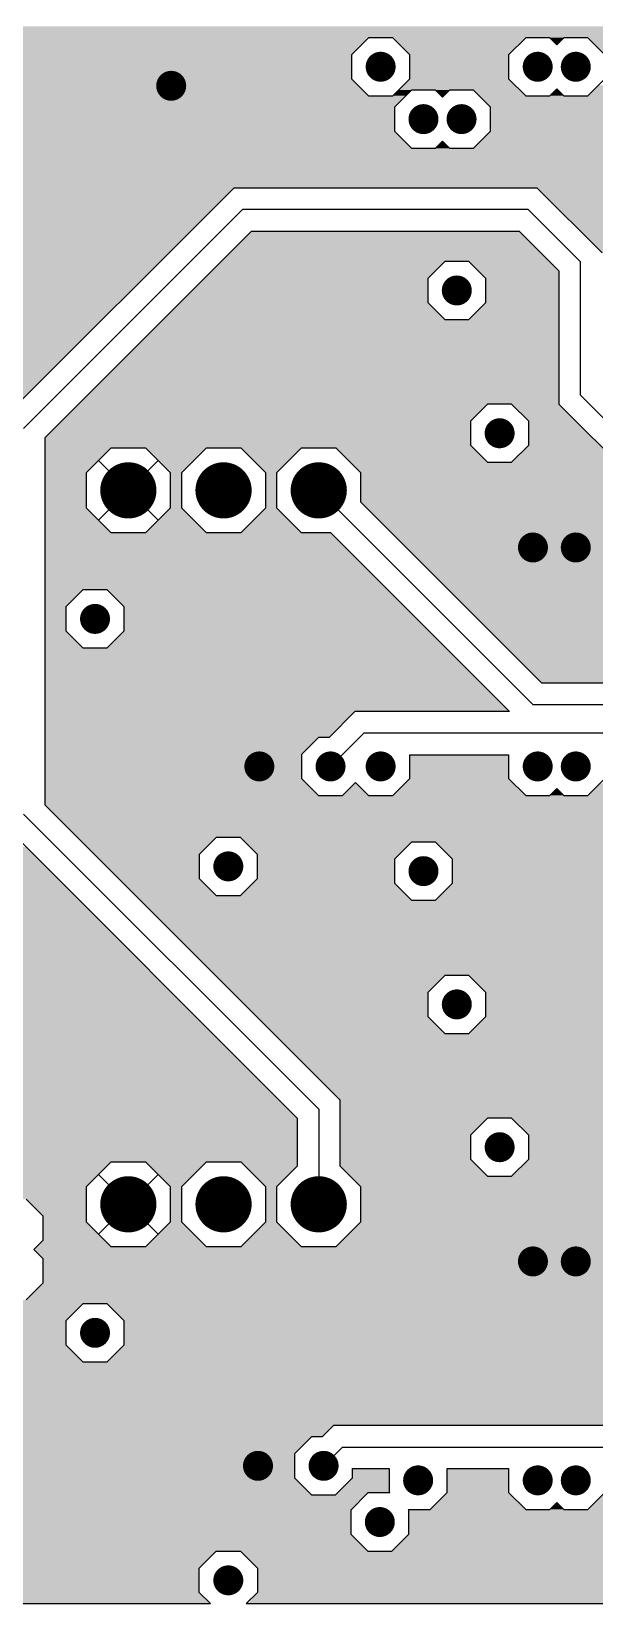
# Model space of a CAD drawing. Extents: x 295 to 953, y 10 to 290.
# Drawn here: x 571 to 595.8, y 91.3 to 160.5 of the extents above; entities that cross this region are included whole.
import ezdxf

# ---------------------------------------------------------------- set-up
doc = ezdxf.new("R2010")
doc.units = 0
doc.header["$LTSCALE"] = 5
doc.header["$MEASUREMENT"] = 0
doc.layers.get('0').update_dxf_attribs({"linetype": 'CONTINUOUS', "lineweight": 25})
doc.layers.add('L2-INT1_GBR', color=7, linetype='CONTINUOUS')

msp = doc.modelspace()

# ---------------------------------------------------------------- linework, layer by layer
for points, const_width in [([(586.034, 158.971, 1), (586.694, 158.971, 1)], 0.66), ([(592.949, 158.971, 1), (593.609, 158.971, 1)], 0.66), ([(594.625, 158.971, 1), (595.285, 158.971, 1)], 0.66), ([(576.814, 158.133, 1), (577.474, 158.133, 1)], 0.66), ([(587.92, 156.666, 1), (588.58, 156.666, 1)], 0.66), ([(589.596, 156.666, 1), (590.256, 156.666, 1)], 0.66), ([(589.387, 149.122, 1), (590.047, 149.122, 1)], 0.66), ([(591.273, 142.836, 1), (591.933, 142.836, 1)], 0.66), ([(574.639, 140.321, 1), (575.876, 140.321, 1)], 1.238), ([(578.83, 140.321, 1), (580.067, 140.321, 1)], 1.238), ([(583.021, 140.321, 1), (584.258, 140.321, 1)], 1.238), ([(592.739, 137.807, 1), (593.399, 137.807, 1)], 0.66), ([(594.625, 137.807, 1), (595.285, 137.807, 1)], 0.66), ([(573.461, 134.663, 1), (574.121, 134.663, 1)], 0.66), ([(580.694, 128.167, 1), (581.354, 128.167, 1)], 0.66), ([(583.829, 128.167, 1), (584.489, 128.167, 1)], 0.66), ([(586.034, 128.167, 1), (586.694, 128.167, 1)], 0.66), ([(592.949, 128.167, 1), (593.609, 128.167, 1)], 0.66), ([(594.625, 128.167, 1), (595.285, 128.167, 1)], 0.66), ([(579.328, 123.767, 1), (579.988, 123.767, 1)], 0.66), ([(587.92, 123.557, 1), (588.58, 123.557, 1)], 0.66), ([(589.387, 117.69, 1), (590.047, 117.69, 1)], 0.66), ([(591.273, 111.403, 1), (591.933, 111.403, 1)], 0.66), ([(574.639, 108.889, 1), (575.876, 108.889, 1)], 1.238), ([(578.83, 108.889, 1), (580.067, 108.889, 1)], 1.238), ([(583.021, 108.889, 1), (584.258, 108.889, 1)], 1.238), ([(592.739, 106.374, 1), (593.399, 106.374, 1)], 0.66), ([(594.625, 106.374, 1), (595.285, 106.374, 1)], 0.66), ([(573.461, 103.231, 1), (574.121, 103.231, 1)], 0.66), ([(580.635, 97.375, 1), (581.295, 97.375, 1)], 0.66), ([(583.523, 97.375, 1), (584.183, 97.375, 1)], 0.66), ([(587.684, 96.735, 1), (588.344, 96.735, 1)], 0.66), ([(592.949, 96.735, 1), (593.609, 96.735, 1)], 0.66), ([(594.625, 96.735, 1), (595.285, 96.735, 1)], 0.66), ([(585.998, 94.9, 1), (586.658, 94.9, 1)], 0.66), ([(579.328, 92.334, 1), (579.988, 92.334, 1)], 0.66)]:
    msp.add_lwpolyline(points, format="xyb", close=True, dxfattribs=dict(const_width=const_width))
at = {"layer": 'L2-INT1_GBR'}
for p, q in [((585.834, 160.25), (585.085, 159.501)), ((586.894, 160.25), (585.834, 160.25)), ((587.643, 159.501), (586.894, 160.25)), ((592.749, 160.25), (592, 159.501)), ((593.809, 160.25), (592.749, 160.25)), ((594.117, 159.941), (593.809, 160.25)), ((594.426, 160.25), (594.117, 159.941)), ((595.485, 160.25), (594.426, 160.25)), ((596.234, 159.501), (595.485, 160.25)), ((585.085, 159.501), (585.085, 158.441)), ((587.643, 158.441), (587.643, 159.501)), ((592, 159.501), (592, 158.441)), ((585.085, 158.441), (585.834, 157.692)), ((586.894, 157.692), (587.643, 158.441)), ((587.72, 157.945), (586.971, 157.196)), ((588.779, 157.945), (587.72, 157.945)), ((589.088, 157.636), (588.779, 157.945)), ((589.397, 157.945), (589.088, 157.636)), ((590.456, 157.945), (589.397, 157.945)), ((591.205, 157.196), (590.456, 157.945)), ((592, 158.441), (592.749, 157.692)), ((593.809, 157.692), (594.117, 158.001)), ((594.117, 158.001), (594.426, 157.692)), ((595.485, 157.692), (596.234, 158.441)), ((585.834, 157.692), (586.894, 157.692)), ((586.971, 157.196), (586.971, 156.136)), ((591.205, 156.136), (591.205, 157.196)), ((592.749, 157.692), (593.809, 157.692)), ((594.426, 157.692), (595.485, 157.692)), ((586.971, 156.136), (587.72, 155.387)), ((590.456, 155.387), (591.205, 156.136)), ((587.72, 155.387), (588.779, 155.387)), ((588.779, 155.387), (589.088, 155.696)), ((589.088, 155.696), (589.397, 155.387)), ((589.397, 155.387), (590.456, 155.387)), ((579.894, 153.633), (569.699, 143.438)), ((593.253, 153.633), (579.894, 153.633)), ((596.114, 150.772), (593.253, 153.633)), ((570.648, 143.045), (580.287, 152.685)), ((592.86, 152.685), (580.287, 152.685)), ((592.86, 152.685), (595.165, 150.38)), ((571.596, 142.653), (580.68, 151.736)), ((580.68, 151.736), (592.467, 151.736)), ((592.467, 151.736), (594.216, 149.987)), ((589.187, 150.401), (588.438, 149.652)), ((590.246, 150.401), (589.187, 150.401)), ((590.995, 149.652), (590.246, 150.401)), ((595.165, 144.512), (595.165, 150.38)), ((588.438, 149.652), (588.438, 148.593)), ((590.995, 148.593), (590.995, 149.652)), ((594.216, 149.987), (594.216, 144.119)), ((588.438, 148.593), (589.187, 147.844)), ((590.246, 147.844), (590.995, 148.593)), ((589.187, 147.844), (590.246, 147.844)), ((591.073, 144.115), (590.324, 143.365)), ((592.132, 144.115), (591.073, 144.115)), ((592.881, 143.365), (592.132, 144.115)), ((594.216, 144.119), (601.687, 136.648)), ((595.165, 144.512), (602.08, 137.597)), ((590.324, 143.365), (590.324, 142.306)), ((592.881, 142.306), (592.881, 143.365)), ((571.596, 126.465), (571.596, 142.653)), ((574.489, 142.177), (573.401, 141.09)), ((576.027, 142.177), (574.489, 142.177)), ((577.114, 141.09), (576.027, 142.177)), ((578.68, 142.177), (577.592, 141.09)), ((580.218, 142.177), (578.68, 142.177)), ((581.305, 141.09), (580.218, 142.177)), ((582.871, 142.177), (581.783, 141.09)), ((584.409, 142.177), (582.871, 142.177)), ((585.496, 141.09), (584.409, 142.177)), ((590.324, 142.306), (591.073, 141.557)), ((592.132, 141.557), (592.881, 142.306)), ((575.258, 140.321), (573.946, 141.635)), ((575.258, 140.321), (576.571, 141.635)), ((591.073, 141.557), (592.132, 141.557)), ((573.401, 141.09), (573.401, 139.552)), ((577.114, 139.552), (577.114, 141.09)), ((577.592, 141.09), (577.592, 139.552)), ((581.305, 139.552), (581.305, 141.09)), ((581.783, 141.09), (581.783, 139.552)), ((585.496, 139.806), (585.496, 141.09)), ((575.258, 140.321), (573.946, 139.009)), ((575.258, 140.321), (576.571, 139.009)), ((583.64, 140.321), (593.069, 130.891)), ((573.401, 139.552), (574.489, 138.465)), ((576.027, 138.465), (577.114, 139.552)), ((577.592, 139.552), (578.68, 138.465)), ((580.218, 138.465), (581.305, 139.552)), ((581.783, 139.552), (582.871, 138.465)), ((593.462, 131.84), (585.496, 139.806)), ((574.489, 138.465), (576.027, 138.465)), ((578.68, 138.465), (580.218, 138.465)), ((582.871, 138.465), (584.155, 138.465)), ((584.155, 138.465), (592.037, 130.583)), ((573.261, 135.942), (572.512, 135.193)), ((574.321, 135.942), (573.261, 135.942)), ((575.07, 135.193), (574.321, 135.942)), ((572.512, 135.193), (572.512, 134.134)), ((575.07, 134.134), (575.07, 135.193)), ((572.512, 134.134), (573.261, 133.385)), ((574.321, 133.385), (575.07, 134.134)), ((573.261, 133.385), (574.321, 133.385)), ((601.635, 131.84), (593.462, 131.84)), ((593.069, 130.891), (601.242, 130.891)), ((585.234, 130.583), (584.097, 129.446)), ((592.037, 130.583), (585.234, 130.583)), ((583.63, 129.446), (582.881, 128.697)), ((584.097, 129.446), (583.63, 129.446)), ((584.159, 128.167), (585.626, 129.634)), ((600.613, 129.634), (585.626, 129.634)), ((582.881, 128.697), (582.881, 127.638)), ((587.643, 128.685), (592, 128.685)), ((587.643, 127.638), (587.643, 128.685)), ((592, 128.685), (592, 127.638)), ((582.881, 127.638), (583.63, 126.889)), ((584.689, 126.889), (585.262, 127.461)), ((585.262, 127.461), (585.834, 126.889)), ((586.894, 126.889), (587.643, 127.638)), ((592, 127.638), (592.749, 126.889)), ((595.485, 126.889), (596.234, 127.638)), ((583.63, 126.889), (584.689, 126.889)), ((585.834, 126.889), (586.894, 126.889)), ((592.749, 126.889), (593.809, 126.889)), ((593.809, 126.889), (594.117, 127.197)), ((594.117, 127.197), (594.426, 126.889)), ((594.426, 126.889), (595.485, 126.889)), ((583.64, 113.08), (570.648, 126.072)), ((584.588, 113.472), (571.596, 126.465)), ((569.699, 125.679), (582.691, 112.687)), ((579.129, 125.045), (578.38, 124.296)), ((580.188, 125.045), (579.129, 125.045)), ((580.937, 124.296), (580.188, 125.045)), ((587.72, 124.836), (586.971, 124.087)), ((588.779, 124.836), (587.72, 124.836)), ((589.529, 124.087), (588.779, 124.836)), ((578.38, 124.296), (578.38, 123.237)), ((580.937, 123.237), (580.937, 124.296)), ((586.971, 124.087), (586.971, 123.028)), ((589.529, 123.028), (589.529, 124.087)), ((578.38, 123.237), (579.129, 122.488)), ((580.188, 122.488), (580.937, 123.237)), ((586.971, 123.028), (587.72, 122.278)), ((588.779, 122.278), (589.529, 123.028)), ((579.129, 122.488), (580.188, 122.488)), ((587.72, 122.278), (588.779, 122.278)), ((589.187, 118.969), (588.438, 118.219)), ((590.246, 118.969), (589.187, 118.969)), ((590.995, 118.219), (590.246, 118.969)), ((588.438, 118.219), (588.438, 117.16)), ((590.995, 117.16), (590.995, 118.219)), ((588.438, 117.16), (589.187, 116.411)), ((590.246, 116.411), (590.995, 117.16)), ((589.187, 116.411), (590.246, 116.411)), ((583.64, 113.08), (583.64, 108.889)), ((584.588, 110.565), (584.588, 113.472)), ((582.691, 112.687), (582.691, 110.565)), ((591.073, 112.682), (590.324, 111.933)), ((592.132, 112.682), (591.073, 112.682)), ((592.881, 111.933), (592.132, 112.682)), ((590.324, 111.933), (590.324, 110.874)), ((592.881, 110.874), (592.881, 111.933)), ((574.489, 110.745), (573.401, 109.658)), ((576.027, 110.745), (574.489, 110.745)), ((577.114, 109.658), (576.027, 110.745)), ((578.68, 110.745), (577.592, 109.658)), ((580.218, 110.745), (578.68, 110.745)), ((581.305, 109.658), (580.218, 110.745)), ((590.324, 110.874), (591.073, 110.125)), ((592.132, 110.125), (592.881, 110.874)), ((575.258, 108.889), (573.946, 110.202)), ((575.258, 108.889), (576.571, 110.202)), ((582.691, 110.565), (581.783, 109.658)), ((585.496, 109.658), (584.588, 110.565)), ((591.073, 110.125), (592.132, 110.125)), ((573.401, 109.658), (573.401, 108.12)), ((577.114, 108.12), (577.114, 109.658)), ((577.592, 109.658), (577.592, 108.12)), ((581.305, 108.12), (581.305, 109.658)), ((581.783, 109.658), (581.783, 108.12)), ((585.496, 108.12), (585.496, 109.658)), ((571.507, 108.371), (570.758, 109.12)), ((575.258, 108.889), (573.946, 107.577)), ((575.258, 108.889), (576.571, 107.577)), ((571.507, 107.311), (571.507, 108.371)), ((573.401, 108.12), (574.489, 107.032)), ((576.027, 107.032), (577.114, 108.12)), ((577.592, 108.12), (578.68, 107.032)), ((580.218, 107.032), (581.305, 108.12)), ((581.783, 108.12), (582.871, 107.032)), ((584.409, 107.032), (585.496, 108.12)), ((571.095, 106.899), (571.507, 107.311)), ((571.507, 106.485), (571.095, 106.899)), ((574.489, 107.032), (576.027, 107.032)), ((578.68, 107.032), (580.218, 107.032)), ((582.871, 107.032), (584.409, 107.032)), ((571.507, 105.425), (571.507, 106.485)), ((570.758, 104.676), (571.507, 105.425)), ((573.261, 104.51), (572.512, 103.76)), ((574.321, 104.51), (573.261, 104.51)), ((575.07, 103.76), (574.321, 104.51)), ((572.512, 103.76), (572.512, 102.701)), ((575.07, 102.701), (575.07, 103.76)), ((572.512, 102.701), (573.261, 101.952)), ((574.321, 101.952), (575.07, 102.701)), ((573.261, 101.952), (574.321, 101.952)), ((584.286, 99.15), (583.79, 98.654)), ((613.153, 99.15), (584.286, 99.15)), ((583.323, 98.654), (582.574, 97.905)), ((583.79, 98.654), (583.323, 98.654)), ((582.574, 97.905), (582.574, 96.845)), ((583.853, 97.375), (584.679, 98.202)), ((584.679, 98.202), (621.987, 98.202)), ((585.131, 97.253), (586.735, 97.253)), ((585.131, 96.845), (585.131, 97.253)), ((586.735, 97.253), (586.735, 96.205)), ((589.293, 97.253), (592, 97.253)), ((589.293, 96.205), (589.293, 97.253)), ((592, 97.253), (592, 96.205)), ((582.574, 96.845), (583.323, 96.096)), ((584.382, 96.096), (585.131, 96.845)), ((583.323, 96.096), (584.382, 96.096)), ((585.798, 96.179), (585.049, 95.43)), ((586.762, 96.179), (585.798, 96.179)), ((586.735, 96.205), (586.762, 96.179)), ((588.544, 95.456), (589.293, 96.205)), ((592, 96.205), (592.749, 95.456)), ((593.809, 95.456), (594.117, 95.765)), ((594.117, 95.765), (594.426, 95.456)), ((595.485, 95.456), (596.234, 96.205)), ((585.049, 95.43), (585.049, 94.37)), ((587.58, 95.456), (588.544, 95.456)), ((587.606, 95.43), (587.58, 95.456)), ((587.606, 94.37), (587.606, 95.43)), ((592.749, 95.456), (593.809, 95.456)), ((594.426, 95.456), (595.485, 95.456)), ((585.049, 94.37), (585.798, 93.621)), ((586.857, 93.621), (587.606, 94.37)), ((578.38, 92.864), (579.129, 93.613)), ((579.129, 93.613), (580.188, 93.613)), ((580.188, 93.613), (580.937, 92.864)), ((585.798, 93.621), (586.857, 93.621)), ((578.38, 91.805), (578.38, 92.864)), ((580.937, 92.864), (580.937, 91.805)), ((578.873, 91.311), (578.38, 91.805)), ((580.937, 91.805), (580.444, 91.311)), ((520.039, 91.311), (578.873, 91.311)), ((580.444, 91.311), (611.818, 91.311))]:
    msp.add_line(p, q, dxfattribs=at)
for points in [[(550.14, 160.334), (550.552, 160.747), (600.004, 160.334), (599.592, 160.747)], [(550.224, 160.25), (550.14, 160.334), (600.089, 160.25), (600.004, 160.334)], [(550.552, 159.92), (550.224, 160.25), (585.504, 159.92), (585.834, 160.25)], [(550.224, 160.25), (550.224, 160.25), (585.834, 160.25), (586.894, 160.25)], [(550.552, 159.501), (550.552, 159.92), (585.085, 159.501), (585.504, 159.92)], [(587.643, 159.501), (586.894, 160.25), (592, 159.501), (592.749, 160.25)], [(586.894, 160.25), (586.894, 160.25), (592.749, 160.25), (593.809, 160.25)], [(594.117, 159.941), (593.809, 160.25), (594.117, 159.941), (594.426, 160.25)], [(593.809, 160.25), (593.809, 160.25), (594.426, 160.25), (595.485, 160.25)], [(596.234, 159.501), (595.485, 160.25), (600.838, 159.501), (600.089, 160.25)], [(550.552, 158.861), (550.552, 159.501), (585.085, 158.861), (585.085, 159.501)], [(587.643, 158.441), (587.643, 159.501), (592, 158.441), (592, 159.501)], [(550.133, 158.441), (550.552, 158.861), (585.085, 158.441), (585.085, 158.861)], [(524.611, 157.98), (524.743, 158.112), (585.547, 157.98), (585.415, 158.112)], [(528.52, 157.692), (528.233, 157.98), (585.834, 157.692), (585.547, 157.98)], [(549.803, 158.112), (550.133, 158.441), (585.415, 158.112), (585.085, 158.441)], [(586.894, 157.692), (587.146, 157.945), (587.468, 157.692), (587.72, 157.945)], [(587.146, 157.945), (587.643, 158.441), (592.497, 157.945), (592, 158.441)], [(587.146, 157.945), (587.146, 157.945), (587.72, 157.945), (588.779, 157.945)], [(589.088, 157.636), (588.779, 157.945), (589.088, 157.636), (589.397, 157.945)], [(588.779, 157.945), (588.779, 157.945), (589.397, 157.945), (590.456, 157.945)], [(590.708, 157.692), (590.456, 157.945), (592.749, 157.692), (592.497, 157.945)], [(593.809, 157.692), (594.117, 158.001), (594.426, 157.692), (594.117, 158.001)], [(595.485, 157.692), (595.947, 158.154), (617.224, 157.692), (617.686, 158.154)], [(529.016, 157.196), (528.52, 157.692), (586.971, 157.196), (587.468, 157.692)], [(529.32, 156.892), (529.016, 157.196), (586.971, 156.892), (586.971, 157.196)], [(590.995, 157.405), (590.708, 157.692), (616.937, 157.405), (617.224, 157.692)], [(590.708, 157.692), (590.708, 157.692), (593.253, 157.692), (592.749, 157.692)], [(591.205, 157.196), (590.995, 157.405), (616.937, 157.196), (616.937, 157.405)], [(591.205, 156.617), (591.205, 157.196), (616.937, 156.617), (616.937, 157.196)], [(529.32, 156.136), (529.32, 156.892), (586.971, 156.136), (586.971, 156.892)], [(591.205, 156.425), (591.205, 156.617), (610.924, 156.425), (611.51, 156.617)], [(529.32, 155.387), (529.32, 156.136), (587.72, 155.387), (586.971, 156.136)], [(590.588, 155.519), (591.205, 156.136), (598.706, 155.519), (599.323, 156.136)], [(591.205, 156.268), (591.205, 156.425), (610.81, 156.268), (610.924, 156.425)], [(591.205, 156.136), (591.205, 156.268), (599.323, 156.136), (599.455, 156.268)], [(591.205, 156.268), (591.205, 156.268), (599.455, 156.268), (600.514, 156.268)], [(528.426, 154.46), (529.32, 155.354), (598.706, 154.46), (598.706, 155.354)], [(529.32, 155.354), (529.32, 155.387), (598.706, 155.354), (598.706, 155.387)], [(588.779, 155.387), (589.088, 155.696), (589.397, 155.387), (589.088, 155.696)], [(590.456, 155.387), (590.588, 155.519), (598.706, 155.387), (598.706, 155.519)], [(528.233, 154.267), (528.426, 154.46), (598.899, 154.267), (598.706, 154.46)], [(525.129, 153.749), (524.611, 154.267), (599.417, 153.749), (598.899, 154.267)], [(525.129, 153.711), (525.129, 153.749), (599.455, 153.711), (599.417, 153.749)], [(525.129, 153.633), (525.129, 153.711), (604.819, 153.633), (604.742, 153.711)], [(525.129, 153.711), (525.129, 153.711), (599.676, 153.711), (599.455, 153.711)], [(525.129, 153.125), (525.129, 153.633), (579.386, 153.125), (579.894, 153.633)], [(525.129, 153.633), (525.129, 153.633), (579.894, 153.633), (593.253, 153.633)], [(559.353, 152.376), (558.604, 153.125), (578.637, 152.376), (579.386, 153.125)], [(593.767, 153.119), (593.253, 153.633), (605.334, 153.119), (604.819, 153.633)], [(596.114, 150.772), (593.767, 153.119), (607.68, 150.772), (605.334, 153.119)], [(559.353, 151.317), (559.353, 152.376), (577.578, 151.317), (578.637, 152.376)], [(580.218, 151.274), (580.68, 151.736), (592.929, 151.274), (592.467, 151.736)], [(580.68, 151.736), (580.68, 151.736), (584.409, 151.736), (580.68, 151.736)], [(558.604, 150.568), (559.353, 151.317), (576.829, 150.568), (577.578, 151.317)], [(579.345, 150.401), (580.218, 151.274), (593.802, 150.401), (592.929, 151.274)], [(529.32, 149.068), (529.32, 150.568), (575.329, 149.068), (576.829, 150.568)], [(578.596, 149.652), (579.345, 150.401), (588.438, 149.652), (589.187, 150.401)], [(579.345, 150.401), (579.345, 150.401), (589.187, 150.401), (590.246, 150.401)], [(590.66, 149.987), (590.246, 150.401), (594.216, 149.987), (593.802, 150.401)], [(577.536, 148.593), (578.596, 149.652), (588.438, 148.593), (588.438, 149.652)], [(590.995, 149.652), (590.66, 149.987), (594.216, 149.652), (594.216, 149.987)], [(590.995, 148.593), (590.995, 149.652), (594.216, 148.593), (594.216, 149.652)], [(528.233, 147.98), (529.32, 149.068), (574.241, 147.98), (575.329, 149.068)], [(576.787, 147.844), (577.536, 148.593), (589.187, 147.844), (588.438, 148.593)], [(590.246, 147.844), (590.995, 148.593), (594.216, 147.844), (594.216, 148.593)], [(525.129, 147.462), (524.611, 147.98), (573.723, 147.462), (574.241, 147.98)], [(525.129, 145.925), (525.129, 147.462), (572.185, 145.925), (573.723, 147.462)], [(576.027, 147.083), (576.787, 147.844), (594.216, 147.083), (594.216, 147.844)], [(573.063, 144.119), (576.027, 147.083), (594.216, 144.119), (594.216, 147.083)], [(524.611, 145.406), (525.129, 145.925), (571.667, 145.406), (572.185, 145.925)], [(529.32, 144.319), (528.233, 145.406), (570.58, 144.319), (571.667, 145.406)], [(572.309, 143.365), (573.058, 144.115), (590.324, 143.365), (591.073, 144.115)], [(573.058, 144.115), (573.063, 144.119), (594.221, 144.115), (594.216, 144.119)], [(573.058, 144.115), (573.058, 144.115), (591.073, 144.115), (592.132, 144.115)], [(592.881, 143.365), (592.132, 144.115), (594.97, 143.365), (594.221, 144.115)], [(571.596, 142.653), (572.309, 143.365), (590.324, 142.653), (590.324, 143.365)], [(592.881, 142.306), (592.881, 143.365), (596.03, 142.306), (594.97, 143.365)], [(571.596, 142.306), (571.596, 142.653), (590.324, 142.306), (590.324, 142.653)], [(571.596, 142.177), (571.596, 142.306), (590.453, 142.177), (590.324, 142.306)], [(571.596, 141.09), (571.596, 142.177), (573.401, 141.09), (574.489, 142.177)], [(571.596, 142.177), (571.596, 142.177), (574.489, 142.177), (576.027, 142.177)], [(577.114, 141.09), (576.027, 142.177), (577.592, 141.09), (578.68, 142.177)], [(576.027, 142.177), (576.027, 142.177), (578.68, 142.177), (580.218, 142.177)], [(581.305, 141.09), (580.218, 142.177), (581.783, 141.09), (582.871, 142.177)], [(580.218, 142.177), (580.218, 142.177), (582.871, 142.177), (584.409, 142.177)], [(585.029, 141.557), (584.409, 142.177), (591.073, 141.557), (590.453, 142.177)], [(592.132, 141.557), (592.881, 142.306), (596.779, 141.557), (596.03, 142.306)], [(585.496, 141.09), (585.029, 141.557), (597.246, 141.09), (596.779, 141.557)], [(571.596, 139.552), (571.596, 141.09), (573.401, 139.552), (573.401, 141.09)], [(577.114, 139.552), (577.114, 141.09), (577.592, 139.552), (577.592, 141.09)], [(581.305, 139.552), (581.305, 141.09), (581.783, 139.552), (581.783, 141.09)], [(585.496, 139.806), (585.496, 141.09), (598.529, 139.806), (597.246, 141.09)], [(571.596, 138.633), (571.596, 139.552), (574.321, 138.633), (573.401, 139.552)], [(576.027, 138.465), (577.114, 139.552), (578.68, 138.465), (577.592, 139.552)], [(580.218, 138.465), (581.305, 139.552), (582.871, 138.465), (581.783, 139.552)], [(588.654, 136.648), (585.496, 139.806), (601.687, 136.648), (598.529, 139.806)], [(571.596, 138.465), (571.596, 138.633), (574.489, 138.465), (574.321, 138.633)], [(571.596, 135.942), (571.596, 138.465), (586.677, 135.942), (584.155, 138.465)], [(571.596, 138.465), (571.596, 138.465), (580.188, 138.465), (578.68, 138.465)], [(580.209, 138.465), (580.218, 138.465), (584.155, 138.465), (582.871, 138.465)], [(588.732, 136.571), (588.654, 136.648), (621.882, 136.571), (621.804, 136.648)], [(588.654, 136.648), (588.654, 136.648), (606.591, 136.648), (601.687, 136.648)], [(589.481, 135.822), (588.732, 136.571), (610.231, 135.822), (610.98, 136.571)], [(588.732, 136.571), (588.732, 136.571), (610.98, 136.571), (612.04, 136.571)], [(571.596, 135.193), (571.596, 135.942), (572.512, 135.193), (573.261, 135.942)], [(571.596, 135.942), (571.596, 135.942), (573.261, 135.942), (574.321, 135.942)], [(575.07, 135.193), (574.321, 135.942), (587.426, 135.193), (586.677, 135.942)], [(590.54, 134.762), (589.481, 135.822), (610.231, 134.762), (610.231, 135.822)], [(571.596, 134.134), (571.596, 135.193), (572.512, 134.134), (572.512, 135.193)], [(575.07, 134.134), (575.07, 135.193), (588.486, 134.134), (587.426, 135.193)], [(590.827, 134.475), (590.54, 134.762), (610.518, 134.475), (610.231, 134.762)], [(591.576, 133.726), (590.827, 134.475), (604.783, 133.726), (605.532, 134.475)], [(590.827, 134.475), (590.827, 134.475), (605.532, 134.475), (606.591, 134.475)], [(571.596, 133.385), (571.596, 134.134), (573.261, 133.385), (572.512, 134.134)], [(574.321, 133.385), (575.07, 134.134), (589.235, 133.385), (588.486, 134.134)], [(592.636, 132.667), (591.576, 133.726), (604.783, 132.667), (604.783, 133.726)], [(571.596, 130.583), (571.596, 133.385), (592.036, 130.583), (589.235, 133.385)], [(593.385, 131.918), (592.636, 132.667), (605.532, 131.918), (604.783, 132.667)], [(593.462, 131.84), (593.385, 131.918), (612.536, 131.84), (612.536, 131.918)], [(571.596, 129.446), (571.596, 130.583), (584.097, 129.446), (585.234, 130.583)], [(571.596, 130.583), (571.596, 130.583), (585.234, 130.583), (592.036, 130.583)], [(571.596, 128.697), (571.596, 129.446), (582.881, 128.697), (583.63, 129.446)], [(571.596, 129.446), (571.596, 129.446), (583.63, 129.446), (584.097, 129.446)], [(571.596, 127.638), (571.596, 128.697), (582.881, 127.638), (582.881, 128.697)], [(587.643, 127.638), (587.643, 128.685), (592, 127.638), (592, 128.685)], [(587.643, 128.685), (587.643, 128.685), (592, 128.685), (590.246, 128.685)], [(587.643, 128.685), (587.643, 128.685), (588.779, 128.685), (587.643, 128.685)], [(571.596, 126.889), (571.596, 127.638), (583.63, 126.889), (582.881, 127.638)], [(584.689, 126.889), (585.262, 127.461), (585.834, 126.889), (585.262, 127.461)], [(586.894, 126.889), (587.511, 127.506), (592.749, 126.889), (592.132, 127.506)], [(587.511, 127.506), (587.643, 127.638), (592.132, 127.506), (592, 127.638)], [(595.485, 126.889), (596.025, 127.428), (601.975, 126.889), (602.514, 127.428)], [(571.596, 126.465), (571.596, 126.889), (601.55, 126.465), (601.975, 126.889)], [(593.809, 126.889), (594.117, 127.197), (594.426, 126.889), (594.117, 127.197)], [(573.015, 125.045), (571.596, 126.465), (600.131, 125.045), (601.55, 126.465)], [(529.32, 123.922), (529.32, 124.62), (571.456, 123.922), (570.758, 124.62)], [(573.015, 125.045), (573.015, 125.045), (579.129, 125.045), (580.188, 125.045)], [(573.764, 124.296), (573.015, 125.045), (578.38, 124.296), (579.129, 125.045)], [(580.397, 124.836), (580.188, 125.045), (599.922, 124.836), (600.131, 125.045)], [(580.937, 124.296), (580.397, 124.836), (587.181, 124.296), (587.72, 124.836)], [(580.397, 124.836), (580.397, 124.836), (587.72, 124.836), (588.779, 124.836)], [(589.529, 124.087), (588.779, 124.836), (598.706, 124.087), (599.455, 124.836)], [(588.779, 124.836), (588.779, 124.836), (599.455, 124.836), (599.922, 124.836)], [(528.233, 122.834), (529.32, 123.922), (572.543, 122.834), (571.456, 123.922)], [(574.824, 123.237), (573.764, 124.296), (578.38, 123.237), (578.38, 124.296)], [(580.937, 124.087), (580.937, 124.296), (586.971, 124.087), (587.181, 124.296)], [(580.937, 123.237), (580.937, 124.087), (586.971, 123.237), (586.971, 124.087)], [(589.529, 123.028), (589.529, 124.087), (598.706, 123.028), (598.706, 124.087)], [(575.573, 122.488), (574.824, 123.237), (579.129, 122.488), (578.38, 123.237)], [(580.727, 123.028), (580.937, 123.237), (586.971, 123.028), (586.971, 123.237)], [(525.129, 122.316), (524.611, 122.834), (573.062, 122.316), (572.543, 122.834)], [(580.188, 122.488), (580.727, 123.028), (587.511, 122.488), (586.971, 123.028)], [(588.779, 122.278), (589.529, 123.028), (599.455, 122.278), (598.706, 123.028)], [(525.129, 121.133), (525.129, 122.316), (574.245, 121.133), (573.062, 122.316)], [(575.782, 122.278), (575.573, 122.488), (587.72, 122.278), (587.511, 122.488)], [(576.698, 121.363), (575.782, 122.278), (609.932, 121.363), (609.932, 122.278)], [(575.782, 122.278), (575.782, 122.278), (599.676, 122.278), (599.455, 122.278)], [(565.919, 119.853), (564.638, 121.133), (575.525, 119.853), (574.245, 121.133)], [(577.196, 120.864), (576.698, 121.363), (610.295, 120.864), (609.932, 121.363)], [(577.221, 120.84), (577.196, 120.864), (610.371, 120.84), (610.295, 120.864)], [(577.637, 120.424), (577.221, 120.84), (610.787, 120.424), (610.371, 120.84)], [(565.919, 119.351), (565.919, 119.853), (576.027, 119.351), (575.525, 119.853)], [(577.825, 120.236), (577.637, 120.424), (610.924, 120.236), (610.787, 120.424)], [(578.017, 120.044), (577.825, 120.236), (611.51, 120.044), (610.924, 120.236)], [(578.139, 119.922), (578.017, 120.044), (674.68, 119.922), (674.686, 120.044)], [(578.724, 119.337), (578.139, 119.922), (674.708, 119.337), (674.68, 119.922)], [(565.919, 118.041), (565.919, 119.351), (577.337, 118.041), (576.027, 119.351)], [(579.092, 118.969), (578.724, 119.337), (674.763, 118.969), (674.708, 119.337)], [(579.841, 118.219), (579.092, 118.969), (588.438, 118.219), (589.187, 118.969)], [(579.092, 118.969), (579.092, 118.969), (589.187, 118.969), (590.246, 118.969)], [(590.459, 118.756), (590.246, 118.969), (674.794, 118.756), (674.763, 118.969)], [(590.665, 118.549), (590.459, 118.756), (674.846, 118.549), (674.794, 118.756)], [(590.995, 118.219), (590.665, 118.549), (598.287, 118.219), (598.617, 118.549)], [(590.665, 118.549), (590.665, 118.549), (598.617, 118.549), (599.676, 118.549)], [(564.638, 116.761), (565.919, 118.041), (578.617, 116.761), (577.337, 118.041)], [(580.901, 117.16), (579.841, 118.219), (588.438, 117.16), (588.438, 118.219)], [(590.995, 117.8), (590.995, 118.219), (597.868, 117.8), (598.287, 118.219)], [(590.995, 117.16), (590.995, 117.8), (597.868, 117.16), (597.868, 117.8)], [(581.65, 116.411), (580.901, 117.16), (589.187, 116.411), (588.438, 117.16)], [(590.576, 116.741), (590.995, 117.16), (597.868, 116.741), (597.868, 117.16)], [(525.129, 116.03), (524.611, 116.548), (579.348, 116.03), (578.83, 116.548)], [(528.233, 116.548), (528.446, 116.761), (578.83, 116.548), (578.617, 116.761)], [(582.069, 115.992), (581.65, 116.411), (598.617, 115.992), (598.198, 116.411)], [(590.246, 116.411), (590.576, 116.741), (598.198, 116.411), (597.868, 116.741)], [(525.129, 115.16), (525.129, 116.03), (580.218, 115.16), (579.348, 116.03)], [(582.079, 115.982), (582.069, 115.992), (630.622, 115.982), (630.652, 115.992)], [(582.069, 115.992), (582.069, 115.992), (599.676, 115.992), (598.617, 115.992)], [(582.267, 115.794), (582.079, 115.982), (630.485, 115.794), (630.622, 115.982)], [(582.445, 115.616), (582.267, 115.794), (630.307, 115.616), (630.485, 115.794)], [(583.194, 114.867), (582.445, 115.616), (597.868, 114.867), (598.617, 115.616)], [(582.445, 115.616), (582.445, 115.616), (598.617, 115.616), (599.676, 115.616)], [(525.129, 114.492), (525.129, 115.16), (580.886, 114.492), (580.218, 115.16)], [(524.611, 113.974), (525.129, 114.492), (581.404, 113.974), (580.886, 114.492)], [(584.254, 113.807), (583.194, 114.867), (597.868, 113.807), (597.868, 114.867)], [(529.32, 112.887), (528.233, 113.974), (582.491, 112.887), (581.404, 113.974)], [(584.588, 113.472), (584.254, 113.807), (598.203, 113.472), (597.868, 113.807)], [(529.32, 112.687), (529.32, 112.887), (582.691, 112.687), (582.491, 112.887)], [(584.588, 113.058), (584.588, 113.472), (598.617, 113.058), (598.203, 113.472)], [(584.588, 112.682), (584.588, 113.058), (607.717, 112.682), (607.717, 113.058)], [(529.32, 111.349), (529.32, 112.687), (582.691, 111.349), (582.691, 112.687)], [(584.588, 111.933), (584.588, 112.682), (590.324, 111.933), (591.073, 112.682)], [(584.588, 112.682), (584.588, 112.682), (591.073, 112.682), (592.132, 112.682)], [(592.683, 112.131), (592.132, 112.682), (607.717, 112.131), (607.717, 112.682)], [(592.761, 112.053), (592.683, 112.131), (607.794, 112.053), (607.717, 112.131)], [(584.588, 110.874), (584.588, 111.933), (590.324, 110.874), (590.324, 111.933)], [(592.881, 111.933), (592.761, 112.053), (604.154, 111.933), (604.275, 112.053)], [(592.761, 112.053), (592.761, 112.053), (604.275, 112.053), (605.334, 112.053)], [(592.881, 111.304), (592.881, 111.933), (603.526, 111.304), (604.154, 111.933)], [(528.233, 110.261), (528.716, 110.745), (574.005, 110.261), (574.489, 110.745)], [(528.716, 110.745), (529.32, 111.349), (582.691, 110.745), (582.691, 111.349)], [(528.716, 110.745), (528.716, 110.745), (574.489, 110.745), (576.027, 110.745)], [(577.114, 109.658), (576.027, 110.745), (577.592, 109.658), (578.68, 110.745)], [(576.027, 110.745), (576.027, 110.745), (578.68, 110.745), (580.218, 110.745)], [(580.397, 110.565), (580.218, 110.745), (582.691, 110.565), (582.691, 110.745)], [(584.588, 110.565), (584.588, 110.874), (590.632, 110.565), (590.324, 110.874)], [(592.253, 110.245), (592.881, 110.874), (603.526, 110.245), (603.526, 110.874)], [(592.881, 110.874), (592.881, 111.304), (603.526, 110.874), (603.526, 111.304)], [(525.129, 109.743), (524.611, 110.261), (573.487, 109.743), (574.005, 110.261)], [(581.305, 109.658), (580.397, 110.565), (581.783, 109.658), (582.691, 110.565)], [(585.029, 110.125), (584.588, 110.565), (591.073, 110.125), (590.632, 110.565)], [(585.496, 109.658), (585.029, 110.125), (604.113, 109.658), (603.646, 110.125)], [(592.132, 110.125), (592.253, 110.245), (603.646, 110.125), (603.526, 110.245)], [(525.129, 109.658), (525.129, 109.743), (573.401, 109.658), (573.487, 109.743)], [(525.129, 109.12), (525.129, 109.658), (573.401, 109.12), (573.401, 109.658)], [(577.114, 108.12), (577.114, 109.658), (577.592, 108.12), (577.592, 109.658)], [(581.305, 108.12), (581.305, 109.658), (581.783, 108.12), (581.783, 109.658)], [(585.496, 109.496), (585.496, 109.658), (604.275, 109.496), (604.113, 109.658)], [(585.496, 109.329), (585.496, 109.496), (708.86, 109.329), (708.86, 109.496)], [(585.496, 109.496), (585.496, 109.496), (628.384, 109.496), (627.325, 109.496)], [(571.507, 108.371), (570.758, 109.12), (573.401, 108.371), (573.401, 109.12)], [(585.496, 108.58), (585.496, 109.329), (614.003, 108.58), (614.752, 109.329)], [(585.496, 109.329), (585.496, 109.329), (614.752, 109.329), (615.811, 109.329)], [(571.507, 108.12), (571.507, 108.371), (573.401, 108.12), (573.401, 108.371)], [(571.507, 107.311), (571.507, 108.12), (574.21, 107.311), (573.401, 108.12)], [(576.027, 107.032), (577.114, 108.12), (578.68, 107.032), (577.592, 108.12)], [(580.218, 107.032), (581.305, 108.12), (582.871, 107.032), (581.783, 108.12)], [(584.897, 107.521), (585.496, 108.12), (614.003, 107.521), (614.003, 108.12)], [(585.496, 108.12), (585.496, 108.58), (614.003, 108.12), (614.003, 108.58)], [(571.397, 107.201), (571.507, 107.311), (574.321, 107.201), (574.21, 107.311)], [(584.409, 107.032), (584.897, 107.521), (614.491, 107.032), (614.003, 107.521)], [(571.095, 106.899), (571.228, 107.032), (614.625, 106.899), (614.491, 107.032)], [(571.221, 106.772), (571.095, 106.899), (614.752, 106.772), (614.625, 106.899)], [(571.387, 106.605), (571.221, 106.772), (642.921, 106.605), (642.921, 106.772)], [(571.228, 107.032), (571.397, 107.201), (574.489, 107.032), (574.321, 107.201)], [(571.507, 106.485), (571.387, 106.605), (627.205, 106.485), (627.325, 106.605)], [(571.387, 106.605), (571.387, 106.605), (627.325, 106.605), (628.384, 106.605)], [(571.507, 105.963), (571.507, 106.485), (626.683, 105.963), (627.205, 106.485)], [(571.507, 105.425), (571.507, 105.963), (619.243, 105.425), (619.781, 105.963)], [(571.507, 105.963), (571.507, 105.963), (619.781, 105.963), (620.841, 105.963)], [(571.22, 105.138), (571.296, 105.214), (619.032, 105.138), (619.032, 105.214)], [(571.296, 105.214), (571.507, 105.425), (619.032, 105.214), (619.243, 105.425)], [(528.767, 104.51), (528.934, 104.676), (610.352, 104.51), (610.518, 104.676)], [(570.758, 104.676), (571.22, 105.138), (610.518, 104.676), (610.98, 105.138)], [(571.22, 105.138), (571.22, 105.138), (610.98, 105.138), (612.04, 105.138)], [(513.026, 103.76), (513.026, 103.975), (572.512, 103.76), (572.727, 103.975)], [(528.233, 103.975), (528.767, 104.51), (572.727, 103.975), (573.261, 104.51)], [(528.767, 104.51), (528.767, 104.51), (573.261, 104.51), (574.321, 104.51)], [(574.441, 104.389), (574.321, 104.51), (610.231, 104.389), (610.352, 104.51)], [(574.962, 103.868), (574.441, 104.389), (610.231, 103.868), (610.231, 104.389)], [(575.07, 103.76), (574.962, 103.868), (604.6, 103.76), (604.707, 103.868)], [(574.962, 103.868), (574.962, 103.868), (604.707, 103.868), (605.766, 103.868)], [(513.026, 102.701), (513.026, 103.76), (572.512, 102.701), (572.512, 103.76)], [(575.07, 103.119), (575.07, 103.76), (603.958, 103.119), (604.6, 103.76)], [(513.026, 101.952), (513.026, 102.701), (573.261, 101.952), (572.512, 102.701)], [(574.428, 102.059), (575.07, 102.701), (603.958, 102.059), (603.958, 102.701)], [(575.07, 102.701), (575.07, 103.119), (603.958, 102.701), (603.958, 103.119)], [(513.026, 101.31), (513.026, 101.952), (604.707, 101.31), (604.065, 101.952)], [(574.321, 101.952), (574.428, 102.059), (604.065, 101.952), (603.958, 102.059)], [(513.026, 100.914), (513.026, 101.31), (612.624, 100.914), (613.02, 101.31)], [(520.039, 100.827), (520.039, 100.914), (612.536, 100.827), (612.624, 100.914)], [(520.039, 99.767), (520.039, 100.827), (612.536, 99.767), (612.536, 100.827)], [(520.039, 99.15), (520.039, 99.767), (613.153, 99.15), (612.536, 99.767)], [(520.039, 98.654), (520.039, 99.15), (583.79, 98.654), (584.286, 99.15)], [(520.039, 99.15), (520.039, 99.15), (584.286, 99.15), (613.153, 99.15)], [(520.039, 97.905), (520.039, 98.654), (582.574, 97.905), (583.323, 98.654)], [(520.039, 98.654), (520.039, 98.654), (583.323, 98.654), (583.79, 98.654)], [(520.039, 96.845), (520.039, 97.905), (582.574, 96.845), (582.574, 97.905)], [(585.131, 96.845), (585.131, 97.253), (586.735, 96.845), (586.735, 97.253)], [(585.131, 97.253), (585.131, 97.253), (586.735, 97.253), (585.131, 97.253)], [(589.293, 96.205), (589.293, 97.253), (592, 96.205), (592, 97.253)], [(589.293, 97.253), (589.293, 97.253), (592, 97.253), (589.293, 97.253)], [(520.039, 96.096), (520.039, 96.845), (583.323, 96.096), (582.574, 96.845)], [(584.491, 96.205), (585.131, 96.845), (586.735, 96.205), (586.735, 96.845)], [(520.039, 95.43), (520.039, 96.096), (585.049, 95.43), (585.715, 96.096)], [(584.382, 96.096), (584.465, 96.179), (585.715, 96.096), (585.798, 96.179)], [(584.465, 96.179), (584.491, 96.205), (586.761, 96.179), (586.735, 96.205)], [(584.465, 96.179), (584.465, 96.179), (585.798, 96.179), (586.761, 96.179)], [(588.544, 95.456), (589.293, 96.205), (592.749, 95.456), (592, 96.205)], [(593.809, 95.456), (594.117, 95.765), (594.426, 95.456), (594.117, 95.765)], [(595.485, 95.456), (596.234, 96.205), (600.805, 95.456), (601.554, 96.205)], [(520.039, 94.37), (520.039, 95.43), (585.049, 94.37), (585.049, 95.43)], [(587.606, 95.43), (587.58, 95.456), (600.778, 95.43), (600.805, 95.456)], [(587.606, 94.37), (587.606, 95.43), (599.719, 94.37), (600.778, 95.43)], [(520.039, 93.621), (520.039, 94.37), (585.798, 93.621), (585.049, 94.37)], [(587.352, 94.116), (587.606, 94.37), (599.465, 94.116), (599.719, 94.37)], [(520.039, 93.613), (520.039, 93.621), (598.495, 93.613), (598.503, 93.621)], [(520.039, 92.864), (520.039, 93.613), (578.38, 92.864), (579.129, 93.613)], [(520.039, 93.613), (520.039, 93.613), (579.129, 93.613), (580.188, 93.613)], [(580.434, 93.367), (580.188, 93.613), (598.249, 93.367), (598.495, 93.613)], [(586.857, 93.621), (587.352, 94.116), (598.503, 93.621), (598.998, 94.116)], [(587.352, 94.116), (587.352, 94.116), (598.998, 94.116), (599.465, 94.116)], [(520.039, 91.805), (520.039, 92.864), (578.38, 91.805), (578.38, 92.864)], [(580.937, 92.864), (580.434, 93.367), (598.249, 92.864), (598.249, 93.367)], [(580.937, 92.308), (580.937, 92.864), (598.249, 92.308), (598.249, 92.864)], [(580.937, 91.805), (580.937, 92.308), (598.752, 91.805), (598.249, 92.308)], [(520.039, 91.311), (520.039, 91.805), (578.873, 91.311), (578.38, 91.805)], [(580.444, 91.311), (580.691, 91.559), (611.818, 91.311), (611.818, 91.559)], [(580.691, 91.559), (580.937, 91.805), (598.998, 91.559), (598.752, 91.805)]]:
    msp.add_solid(points, dxfattribs=at)

doc.saveas('drawing.dxf')
